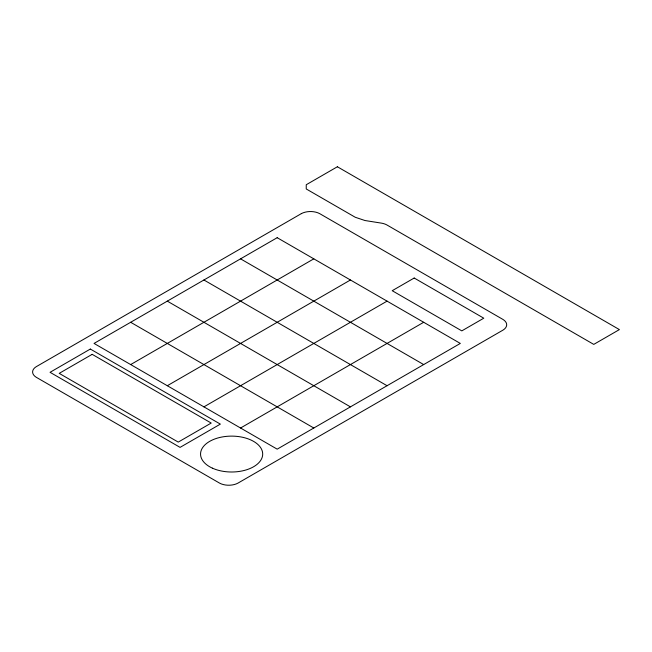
<?xml version="1.0" encoding="UTF-8"?>
<svg xmlns="http://www.w3.org/2000/svg" width="652" height="652" viewBox="0 0 652 652"><rect width="100%" height="100%" fill="white"/><g stroke="black" fill="none" stroke-linecap="round" stroke-linejoin="round"><path stroke-width="0.98" d="M130.669 364.574L313.808 258.844M167.303 385.723L350.434 279.993M203.929 406.864L387.06 301.134M240.555 428.014L423.686 322.284M240.547 258.844L423.686 364.574M203.921 279.985L387.06 385.723M167.295 301.134L350.434 406.864M130.669 322.284L313.808 428.014M337.377 166.765L306.244 184.736L306.244 188.966L355.25 217.263L364.941 220.515L380.988 223.065A13.374 7.718 0 0 1 386.823 224.916L593.76 344.395L619.4 329.594L337.377 166.765M301.346 213.628L36.227 366.693A13.374 7.718 0 0 0 36.227 377.263L219.61 483.14A13.374 7.718 0 0 0 237.923 483.14L503.051 330.075A13.374 7.718 0 0 0 503.051 319.496L319.667 213.628A13.374 7.718 0 0 0 301.346 213.628M277.182 237.695L94.043 343.425L277.182 449.155L460.312 343.425L277.182 237.695M90.335 349.048L50.049 372.308L180.074 447.378L220.36 424.118L90.335 349.048M92.168 354.338L59.202 373.368L178.24 442.097L211.207 423.058L92.168 354.338M414.191 278.021L392.211 290.702L461.803 330.882L483.784 318.192L414.191 278.021M212.422 468.169A31.076 17.946 0 0 0 262.381 456.604A31.076 17.946 0 0 0 220.042 437.411A31.076 17.946 0 0 0 212.422 468.169"/></g></svg>
